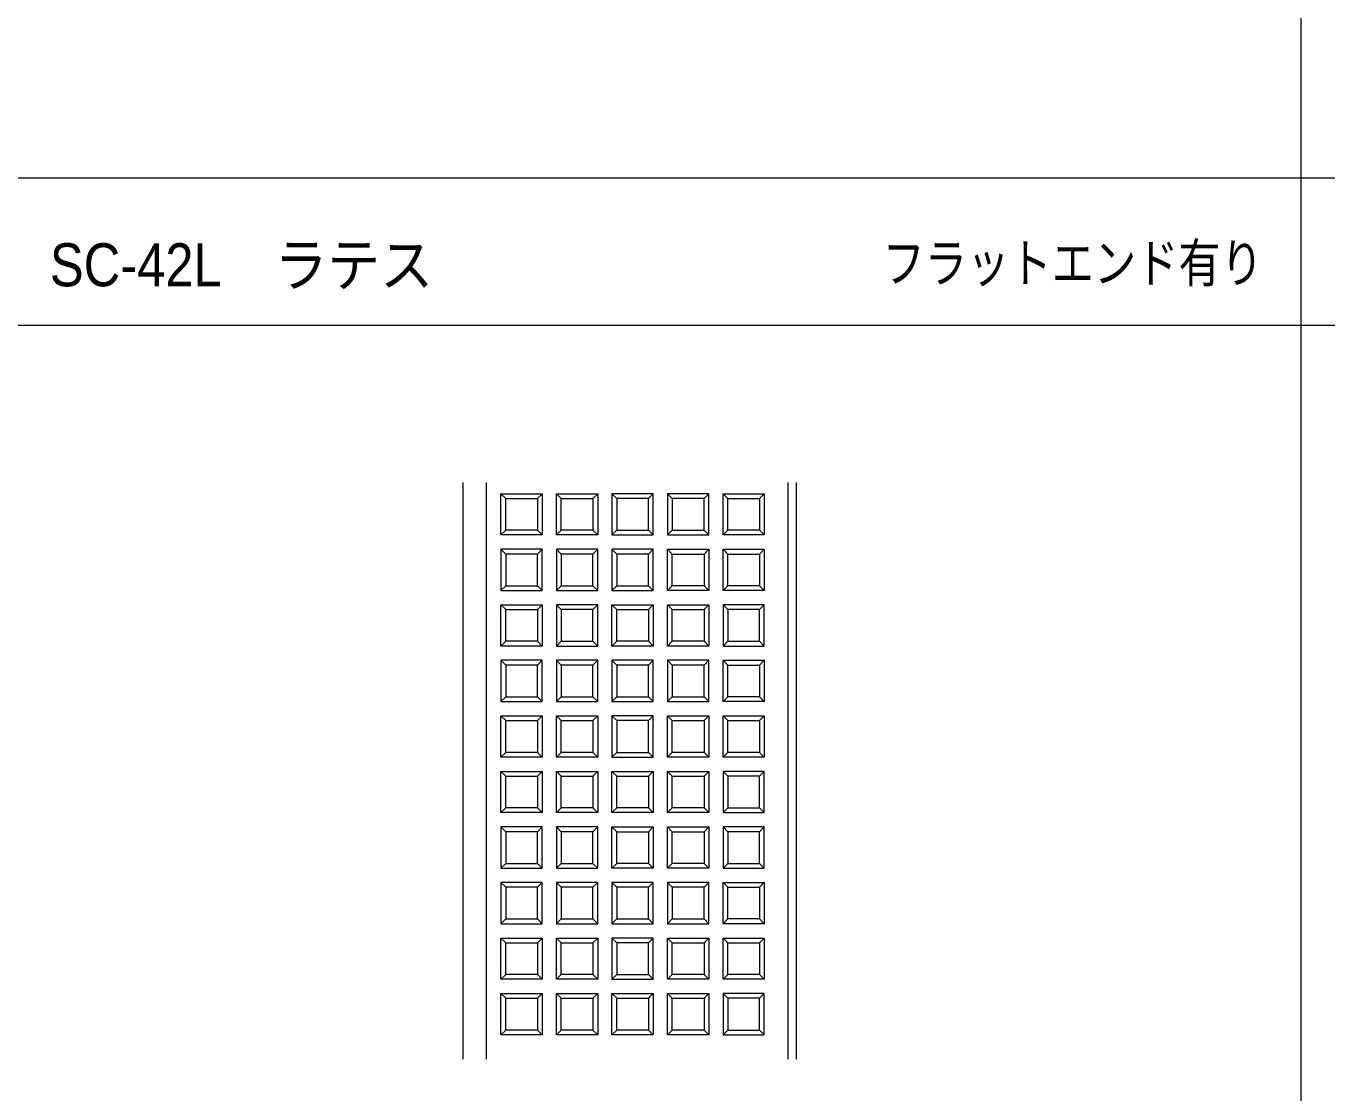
# Model space of a CAD drawing. Units: millimetres, scale not verified. Extents: x -400 to 400, y -277 to 277.
# Drawn here: x -67.5 to 96.5, y -23.4 to 111.1 of the extents above; entities that cross this region are included whole.
import ezdxf
from ezdxf.enums import TextEntityAlignment as Align

# ---------------------------------------------------------------- set-up
doc = ezdxf.new("R2010")
doc.units = ezdxf.units.MM
doc.header["$LTSCALE"] = 2
doc.layers.add('0-0_moji', color=2, linetype='Continuous')
for name, color, linetype, lineweight in [('0-1_zumenwaku', 5, 'Continuous', 9), ('0-2_1', 3, 'Continuous', 9), ('0-3_2', 4, 'Continuous', 9)]:
    doc.layers.add(name, color=color, linetype=linetype, lineweight=lineweight)
doc.styles.add('ＭＳ Ｐゴシック', font='')
doc.styles.get('ＭＳ Ｐゴシック').set_extended_font_data('MS PGothic')

msp = doc.modelspace()

# ---------------------------------------------------------------- linework, layer by layer
at = {"layer": '0-1_zumenwaku'}
for p, q in [((93.21, 276.915), (93.21, -277.085)), ((258.01, 91.915), (-399.99, 91.915)), ((-399.59, 73.392), (258.01, 73.392))]:
    msp.add_line(p, q, dxfattribs=at)
at = {"layer": '0-2_1'}
for p, q in [((-12.429, 53.562), (-12.429, -19.121)), ((-9.429, -19.121), (-9.429, 53.562)), ((28.571, -19.121), (28.571, 53.562)), ((29.571, 53.562), (29.571, -19.121))]:
    msp.add_line(p, q, dxfattribs=at)
at = {"layer": '0-3_2'}
for p, q in [((-7.029, 51.562), (-7.629, 52.162)), ((-2.429, 52.162), (-3.029, 51.562)), ((-0.029, 51.562), (-0.629, 52.162)), ((3.971, 51.562), (4.571, 52.162)), ((6.371, 52.162), (6.971, 51.562)), ((10.971, 51.562), (11.571, 52.162)), ((13.371, 52.162), (13.971, 51.562)), ((17.971, 51.562), (18.571, 52.162)), ((20.371, 52.162), (20.971, 51.562)), ((-2.429, 46.962), (-3.029, 47.562)), ((4.571, 46.962), (3.971, 47.562)), ((6.371, 46.962), (6.971, 47.562)), ((13.371, 46.962), (13.971, 47.562)), ((-3.029, 44.562), (-2.429, 45.162)), ((4.571, 45.162), (3.971, 44.562)), ((6.971, 44.562), (6.371, 45.162)), ((11.571, 45.162), (10.971, 44.562)), ((13.971, 44.562), (13.371, 45.162)), ((17.971, 44.562), (18.571, 45.162)), ((20.371, 45.162), (20.971, 44.562)), ((-7.029, 40.562), (-7.629, 39.962)), ((-2.429, 39.962), (-3.029, 40.562)), ((-0.029, 40.562), (-0.629, 39.962)), ((3.971, 40.562), (4.571, 39.962)), ((6.371, 39.962), (6.971, 40.562)), ((18.571, 39.962), (17.971, 40.562)), ((24.971, 40.562), (25.571, 39.962)), ((-7.629, 38.162), (-7.029, 37.562)), ((4.571, 38.162), (3.971, 37.562)), ((6.371, 38.162), (6.971, 37.562)), ((10.971, 37.562), (11.571, 38.162)), ((13.371, 38.162), (13.971, 37.562)), ((17.971, 37.562), (18.571, 38.162)), ((25.571, 38.162), (24.971, 37.562)), ((-7.029, 33.562), (-7.629, 32.962)), ((-2.429, 32.962), (-3.029, 33.562)), ((-0.629, 32.962), (-0.029, 33.562)), ((3.971, 33.562), (4.571, 32.962)), ((11.571, 32.962), (10.971, 33.562)), ((18.571, 32.962), (17.971, 33.562)), ((20.971, 33.562), (20.371, 32.962)), ((-3.029, 30.562), (-2.429, 31.162)), ((4.571, 31.162), (3.971, 30.562)), ((10.971, 30.562), (11.571, 31.162)), ((13.371, 31.162), (13.971, 30.562)), ((18.571, 31.162), (17.971, 30.562)), ((20.371, 31.162), (20.971, 30.562)), ((-7.029, 26.562), (-7.629, 25.962)), ((-2.429, 25.962), (-3.029, 26.562)), ((-0.029, 26.562), (-0.629, 25.962)), ((3.971, 26.562), (4.571, 25.962)), ((6.371, 25.962), (6.971, 26.562)), ((11.571, 25.962), (10.971, 26.562)), ((13.371, 25.962), (13.971, 26.562)), ((24.971, 26.562), (25.571, 25.962)), ((-7.629, 24.162), (-7.029, 23.562)), ((-0.629, 24.162), (-0.029, 23.562)), ((11.571, 24.162), (10.971, 23.562)), ((13.971, 23.562), (13.371, 24.162)), ((18.571, 24.162), (17.971, 23.562)), ((20.971, 23.562), (20.371, 24.162)), ((-7.029, 19.562), (-7.629, 18.962)), ((-3.029, 19.562), (-2.429, 18.962)), ((-0.629, 18.962), (-0.029, 19.562)), ((3.971, 19.562), (4.571, 18.962)), ((6.371, 18.962), (6.971, 19.562)), ((10.971, 19.562), (11.571, 18.962)), ((17.971, 19.562), (18.571, 18.962)), ((24.971, 19.562), (25.571, 18.962)), ((-7.029, 16.562), (-7.629, 17.162)), ((-2.429, 17.162), (-3.029, 16.562)), ((-0.029, 16.562), (-0.629, 17.162)), ((3.971, 16.562), (4.571, 17.162)), ((6.371, 17.162), (6.971, 16.562)), ((13.971, 16.562), (13.371, 17.162)), ((24.971, 16.562), (25.571, 17.162)), ((-3.029, 12.562), (-2.429, 11.962)), ((4.571, 11.962), (3.971, 12.562)), ((6.971, 12.562), (6.371, 11.962)), ((10.971, 12.562), (11.571, 11.962)), ((13.371, 11.962), (13.971, 12.562)), ((17.971, 12.562), (18.571, 11.962)), ((20.371, 11.962), (20.971, 12.562)), ((-7.029, 9.562), (-7.629, 10.162)), ((-2.429, 10.162), (-3.029, 9.562)), ((-0.629, 10.162), (-0.029, 9.562)), ((4.571, 10.162), (3.971, 9.562)), ((6.371, 10.162), (6.971, 9.562)), ((13.371, 10.162), (13.971, 9.562)), ((24.971, 9.562), (25.571, 10.162)), ((-7.029, 5.562), (-7.629, 4.962)), ((-0.029, 5.562), (-0.629, 4.962)), ((6.971, 5.562), (6.371, 4.962)), ((11.571, 4.962), (10.971, 5.562)), ((13.971, 5.562), (13.371, 4.962)), ((17.971, 5.562), (18.571, 4.962)), ((20.371, 4.962), (20.971, 5.562)), ((24.971, 5.562), (25.571, 4.962)), ((-3.029, 2.562), (-2.429, 3.162)), ((4.571, 3.162), (3.971, 2.562)), ((10.971, 2.562), (11.571, 3.162)), ((13.371, 3.162), (13.971, 2.562)), ((18.571, 3.162), (17.971, 2.562)), ((20.371, 3.162), (20.971, 2.562)), ((-7.029, -1.438), (-7.629, -2.038)), ((-2.429, -2.038), (-3.029, -1.438)), ((-0.029, -1.438), (-0.629, -2.038)), ((3.971, -1.438), (4.571, -2.038)), ((6.371, -2.038), (6.971, -1.438)), ((11.571, -2.038), (10.971, -1.438)), ((13.371, -2.038), (13.971, -1.438)), ((24.971, -1.438), (25.571, -2.038)), ((-7.629, -3.838), (-7.029, -4.438)), ((-0.629, -3.838), (-0.029, -4.438)), ((11.571, -3.838), (10.971, -4.438)), ((13.971, -4.438), (13.371, -3.838)), ((18.571, -3.838), (17.971, -4.438)), ((20.971, -4.438), (20.371, -3.838)), ((-7.029, -8.438), (-7.629, -9.038)), ((-3.029, -8.438), (-2.429, -9.038)), ((-0.629, -9.038), (-0.029, -8.438)), ((3.971, -8.438), (4.571, -9.038)), ((6.371, -9.038), (6.971, -8.438)), ((10.971, -8.438), (11.571, -9.038)), ((17.971, -8.438), (18.571, -9.038)), ((24.971, -8.438), (25.571, -9.038)), ((-7.029, -11.438), (-7.629, -10.838)), ((-2.429, -10.838), (-3.029, -11.438)), ((-0.029, -11.438), (-0.629, -10.838)), ((3.971, -11.438), (4.571, -10.838)), ((6.371, -10.838), (6.971, -11.438)), ((13.971, -11.438), (13.371, -10.838)), ((24.971, -11.438), (25.571, -10.838)), ((-3.029, -15.438), (-2.429, -16.038)), ((4.571, -16.038), (3.971, -15.438)), ((6.971, -15.438), (6.371, -16.038)), ((10.971, -15.438), (11.571, -16.038)), ((13.371, -16.038), (13.971, -15.438)), ((17.971, -15.438), (18.571, -16.038)), ((20.371, -16.038), (20.971, -15.438))]:
    msp.add_line(p, q, dxfattribs=at)
for points in [[(-7.629, 46.962), (-7.629, 52.162), (-2.429, 52.162), (-2.429, 46.962)], [(-0.629, 46.962), (-0.629, 52.162), (4.571, 52.162), (4.571, 46.962)], [(11.571, 46.962), (11.571, 52.162), (6.371, 52.162), (6.371, 46.962)], [(18.571, 46.962), (18.571, 52.162), (13.371, 52.162), (13.371, 46.962)], [(-7.629, 45.162), (-7.629, 39.962), (-2.429, 39.962), (-2.429, 45.162)], [(-0.629, 45.162), (-0.629, 39.962), (4.571, 39.962), (4.571, 45.162)], [(11.571, 39.962), (11.571, 45.162), (6.371, 45.162), (6.371, 39.962)], [(13.371, 39.962), (13.371, 45.162), (18.571, 45.162), (18.571, 39.962)], [(-2.429, 38.162), (-2.429, 32.962), (-7.629, 32.962), (-7.629, 38.162)], [(-0.629, 38.162), (-0.629, 32.962), (4.571, 32.962), (4.571, 38.162)], [(6.371, 32.962), (6.371, 38.162), (11.571, 38.162), (11.571, 32.962)], [(13.371, 32.962), (13.371, 38.162), (18.571, 38.162), (18.571, 32.962)], [(-7.629, 31.162), (-7.629, 25.962), (-2.429, 25.962), (-2.429, 31.162)], [(-0.629, 31.162), (-0.629, 25.962), (4.571, 25.962), (4.571, 31.162)], [(6.371, 31.162), (6.371, 25.962), (11.571, 25.962), (11.571, 31.162)], [(18.571, 25.962), (18.571, 31.162), (13.371, 31.162), (13.371, 25.962)], [(-2.429, 24.162), (-2.429, 18.962), (-7.629, 18.962), (-7.629, 24.162)], [(4.571, 24.162), (4.571, 18.962), (-0.629, 18.962), (-0.629, 24.162)], [(6.371, 24.162), (6.371, 18.962), (11.571, 18.962), (11.571, 24.162)], [(13.371, 18.962), (13.371, 24.162), (18.571, 24.162), (18.571, 18.962)], [(-7.629, 11.962), (-7.629, 17.162), (-2.429, 17.162), (-2.429, 11.962)], [(-0.629, 11.962), (-0.629, 17.162), (4.571, 17.162), (4.571, 11.962)], [(11.571, 17.162), (11.571, 11.962), (6.371, 11.962), (6.371, 17.162)], [(18.571, 17.162), (18.571, 11.962), (13.371, 11.962), (13.371, 17.162)], [(-2.429, 4.962), (-2.429, 10.162), (-7.629, 10.162), (-7.629, 4.962)], [(4.571, 4.962), (4.571, 10.162), (-0.629, 10.162), (-0.629, 4.962)], [(11.571, 10.162), (11.571, 4.962), (6.371, 4.962), (6.371, 10.162)], [(18.571, 10.162), (18.571, 4.962), (13.371, 4.962), (13.371, 10.162)], [(20.371, 10.162), (20.371, 4.962), (25.571, 4.962), (25.571, 10.162)], [(-7.629, 3.162), (-7.629, -2.038), (-2.429, -2.038), (-2.429, 3.162)], [(-0.629, 3.162), (-0.629, -2.038), (4.571, -2.038), (4.571, 3.162)], [(6.371, 3.162), (6.371, -2.038), (11.571, -2.038), (11.571, 3.162)], [(18.571, -2.038), (18.571, 3.162), (13.371, 3.162), (13.371, -2.038)], [(-2.429, -3.838), (-2.429, -9.038), (-7.629, -9.038), (-7.629, -3.838)], [(4.571, -3.838), (4.571, -9.038), (-0.629, -9.038), (-0.629, -3.838)], [(6.371, -3.838), (6.371, -9.038), (11.571, -9.038), (11.571, -3.838)], [(13.371, -9.038), (13.371, -3.838), (18.571, -3.838), (18.571, -9.038)], [(-7.629, -16.038), (-7.629, -10.838), (-2.429, -10.838), (-2.429, -16.038)], [(-0.629, -16.038), (-0.629, -10.838), (4.571, -10.838), (4.571, -16.038)], [(11.571, -10.838), (11.571, -16.038), (6.371, -16.038), (6.371, -10.838)], [(18.571, -10.838), (18.571, -16.038), (13.371, -16.038), (13.371, -10.838)]]:
    msp.add_lwpolyline(points, close=True, dxfattribs=at)
for points in [[(-7.629, 46.962), (-7.029, 47.562), (-7.029, 51.562), (-3.029, 51.562), (-3.029, 47.562), (-7.029, 47.562)], [(-0.629, 46.962), (-0.029, 47.562), (-0.029, 51.562), (3.971, 51.562), (3.971, 47.562), (-0.029, 47.562)], [(11.571, 46.962), (10.971, 47.562), (10.971, 51.562), (6.971, 51.562), (6.971, 47.562), (10.971, 47.562)], [(18.571, 46.962), (17.971, 47.562), (17.971, 51.562), (13.971, 51.562), (13.971, 47.562), (17.971, 47.562)], [(20.371, 46.962), (20.371, 52.162), (25.571, 52.162), (24.971, 51.562), (24.971, 47.562), (20.971, 47.562), (20.971, 51.562), (24.971, 51.562)], [(25.571, 52.162), (25.571, 46.962), (24.971, 47.562)], [(25.571, 46.962), (20.371, 46.962), (20.971, 47.562)], [(-7.629, 45.162), (-7.029, 44.562), (-7.029, 40.562), (-3.029, 40.562), (-3.029, 44.562), (-7.029, 44.562)], [(-0.629, 45.162), (-0.029, 44.562), (-0.029, 40.562), (3.971, 40.562), (3.971, 44.562), (-0.029, 44.562)], [(11.571, 39.962), (10.971, 40.562), (10.971, 44.562), (6.971, 44.562), (6.971, 40.562), (10.971, 40.562)], [(13.371, 39.962), (13.971, 40.562), (13.971, 44.562), (17.971, 44.562), (17.971, 40.562), (13.971, 40.562)], [(20.371, 39.962), (20.371, 45.162), (25.571, 45.162), (24.971, 44.562)], [(25.571, 45.162), (25.571, 39.962), (20.371, 39.962)], [(20.371, 39.962), (20.971, 40.562), (20.971, 44.562), (24.971, 44.562), (24.971, 40.562), (20.971, 40.562)], [(-2.429, 38.162), (-3.029, 37.562), (-3.029, 33.562), (-7.029, 33.562), (-7.029, 37.562), (-3.029, 37.562)], [(-0.629, 38.162), (-0.029, 37.562), (-0.029, 33.562), (3.971, 33.562), (3.971, 37.562), (-0.029, 37.562)], [(20.371, 38.162), (20.371, 32.962), (25.571, 32.962), (24.971, 33.562), (24.971, 37.562), (20.971, 37.562), (20.971, 33.562), (24.971, 33.562)], [(25.571, 32.962), (25.571, 38.162), (20.371, 38.162), (20.971, 37.562)], [(6.371, 32.962), (6.971, 33.562), (6.971, 37.562), (10.971, 37.562), (10.971, 33.562), (6.971, 33.562)], [(13.371, 32.962), (13.971, 33.562), (13.971, 37.562), (17.971, 37.562), (17.971, 33.562), (13.971, 33.562)], [(-7.629, 31.162), (-7.029, 30.562), (-7.029, 26.562), (-3.029, 26.562), (-3.029, 30.562), (-7.029, 30.562)], [(-0.629, 31.162), (-0.029, 30.562), (-0.029, 26.562), (3.971, 26.562), (3.971, 30.562), (-0.029, 30.562)], [(6.371, 31.162), (6.971, 30.562), (6.971, 26.562), (10.971, 26.562), (10.971, 30.562), (6.971, 30.562)], [(20.371, 25.962), (20.371, 31.162), (25.571, 31.162), (24.971, 30.562)], [(25.571, 31.162), (25.571, 25.962), (20.371, 25.962)], [(18.571, 25.962), (17.971, 26.562), (17.971, 30.562), (13.971, 30.562), (13.971, 26.562), (17.971, 26.562)], [(20.371, 25.962), (20.971, 26.562), (20.971, 30.562), (24.971, 30.562), (24.971, 26.562), (20.971, 26.562)], [(-2.429, 24.162), (-3.029, 23.562), (-3.029, 19.562), (-7.029, 19.562), (-7.029, 23.562), (-3.029, 23.562)], [(4.571, 24.162), (3.971, 23.562), (3.971, 19.562), (-0.029, 19.562), (-0.029, 23.562), (3.971, 23.562)], [(6.371, 24.162), (6.971, 23.562), (6.971, 19.562), (10.971, 19.562), (10.971, 23.562), (6.971, 23.562)], [(13.371, 18.962), (13.971, 19.562), (13.971, 23.562), (17.971, 23.562), (17.971, 19.562), (13.971, 19.562)], [(20.371, 18.962), (20.371, 24.162), (25.571, 24.162), (24.971, 23.562), (24.971, 19.562), (20.971, 19.562), (20.971, 23.562), (24.971, 23.562)], [(25.571, 24.162), (25.571, 18.962), (20.371, 18.962), (20.971, 19.562)], [(-7.629, 11.962), (-7.029, 12.562), (-7.029, 16.562), (-3.029, 16.562), (-3.029, 12.562), (-7.029, 12.562)], [(-0.629, 11.962), (-0.029, 12.562), (-0.029, 16.562), (3.971, 16.562), (3.971, 12.562), (-0.029, 12.562)], [(11.571, 17.162), (10.971, 16.562), (10.971, 12.562), (6.971, 12.562), (6.971, 16.562), (10.971, 16.562)], [(18.571, 17.162), (17.971, 16.562), (17.971, 12.562), (13.971, 12.562), (13.971, 16.562), (17.971, 16.562)], [(20.371, 17.162), (20.971, 16.562), (20.971, 12.562), (24.971, 12.562), (24.971, 16.562), (20.971, 16.562)], [(20.371, 17.162), (20.371, 11.962), (25.571, 11.962), (24.971, 12.562)], [(25.571, 11.962), (25.571, 17.162), (20.371, 17.162)], [(11.571, 10.162), (10.971, 9.562), (10.971, 5.562), (6.971, 5.562), (6.971, 9.562), (10.971, 9.562)], [(18.571, 10.162), (17.971, 9.562), (17.971, 5.562), (13.971, 5.562), (13.971, 9.562), (17.971, 9.562)], [(20.371, 10.162), (20.971, 9.562), (20.971, 5.562), (24.971, 5.562), (24.971, 9.562), (20.971, 9.562)], [(-2.429, 4.962), (-3.029, 5.562), (-3.029, 9.562), (-7.029, 9.562), (-7.029, 5.562), (-3.029, 5.562)], [(4.571, 4.962), (3.971, 5.562), (3.971, 9.562), (-0.029, 9.562), (-0.029, 5.562), (3.971, 5.562)], [(-7.629, 3.162), (-7.029, 2.562), (-7.029, -1.438), (-3.029, -1.438), (-3.029, 2.562), (-7.029, 2.562)], [(-0.629, 3.162), (-0.029, 2.562), (-0.029, -1.438), (3.971, -1.438), (3.971, 2.562), (-0.029, 2.562)], [(6.371, 3.162), (6.971, 2.562), (6.971, -1.438), (10.971, -1.438), (10.971, 2.562), (6.971, 2.562)], [(18.571, -2.038), (17.971, -1.438), (17.971, 2.562), (13.971, 2.562), (13.971, -1.438), (17.971, -1.438)], [(20.371, -2.038), (20.371, 3.162), (25.571, 3.162), (24.971, 2.562)], [(25.571, 3.162), (25.571, -2.038), (20.371, -2.038)], [(20.371, -2.038), (20.971, -1.438), (20.971, 2.562), (24.971, 2.562), (24.971, -1.438), (20.971, -1.438)], [(-2.429, -3.838), (-3.029, -4.438), (-3.029, -8.438), (-7.029, -8.438), (-7.029, -4.438), (-3.029, -4.438)], [(4.571, -3.838), (3.971, -4.438), (3.971, -8.438), (-0.029, -8.438), (-0.029, -4.438), (3.971, -4.438)], [(6.371, -3.838), (6.971, -4.438), (6.971, -8.438), (10.971, -8.438), (10.971, -4.438), (6.971, -4.438)], [(13.371, -9.038), (13.971, -8.438), (13.971, -4.438), (17.971, -4.438), (17.971, -8.438), (13.971, -8.438)], [(20.371, -9.038), (20.371, -3.838), (25.571, -3.838), (24.971, -4.438), (24.971, -8.438), (20.971, -8.438), (20.971, -4.438), (24.971, -4.438)], [(25.571, -3.838), (25.571, -9.038), (20.371, -9.038), (20.971, -8.438)], [(-7.629, -16.038), (-7.029, -15.438), (-7.029, -11.438), (-3.029, -11.438), (-3.029, -15.438), (-7.029, -15.438)], [(-0.629, -16.038), (-0.029, -15.438), (-0.029, -11.438), (3.971, -11.438), (3.971, -15.438), (-0.029, -15.438)], [(11.571, -10.838), (10.971, -11.438), (10.971, -15.438), (6.971, -15.438), (6.971, -11.438), (10.971, -11.438)], [(18.571, -10.838), (17.971, -11.438), (17.971, -15.438), (13.971, -15.438), (13.971, -11.438), (17.971, -11.438)], [(20.371, -10.838), (20.971, -11.438), (20.971, -15.438), (24.971, -15.438), (24.971, -11.438), (20.971, -11.438)], [(20.371, -10.838), (20.371, -16.038), (25.571, -16.038), (24.971, -15.438)], [(25.571, -16.038), (25.571, -10.838), (20.371, -10.838)]]:
    msp.add_lwpolyline(points, dxfattribs=at)

# ---------------------------------------------------------------- texts
at = {"layer": '0-0_moji', "style": 'ＭＳ Ｐゴシック'}
for s, height, width, p in [('SC-42L\u3000ラテス', 5.425, 0.9, (-64.484, 76.676)), ('フラットエンド有り', 4.883, 0.8, (40.481, 77.343))]:
    msp.add_text(s, height=height, dxfattribs=dict(at, width=width)).set_placement(p, align=Align.BOTTOM_LEFT)

doc.saveas('drawing.dxf')
